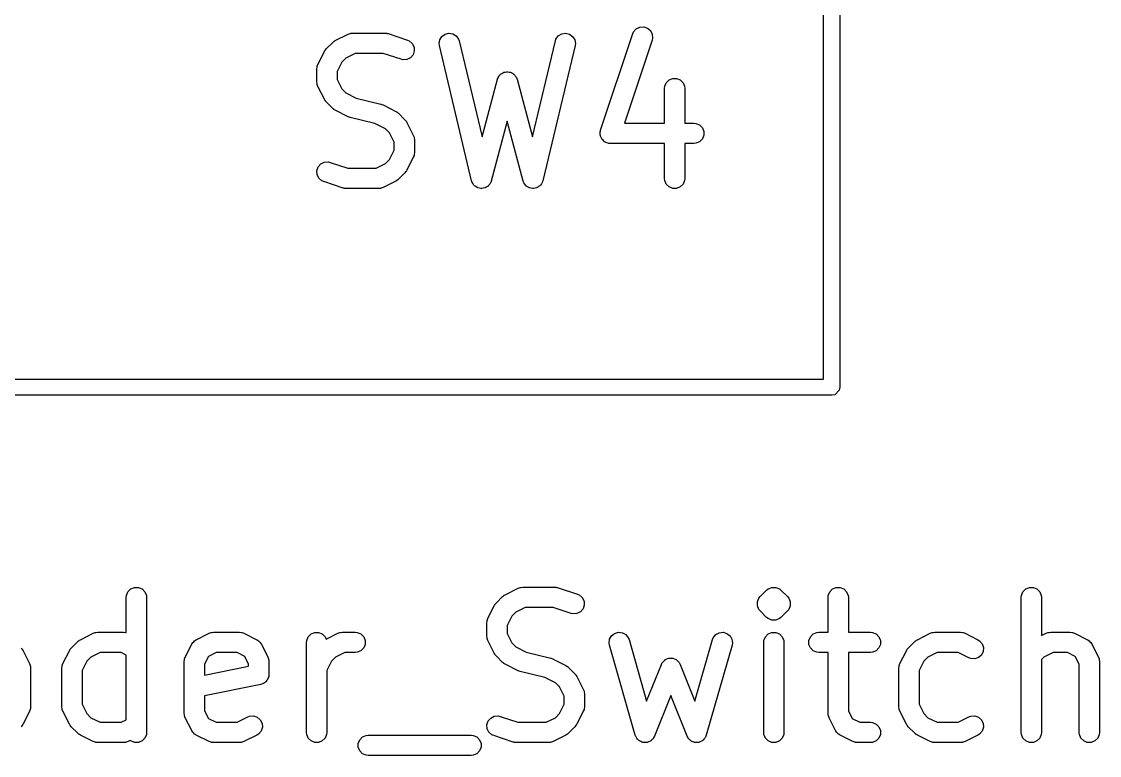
# Model space of a CAD drawing. Header units: millimetres. Extents: x 129 to 276, y -185 to -58.
# Drawn here: x 266.51 to 274.48, y -179.28 to -173.84 of the extents above; entities that cross this region are included whole.
import ezdxf

# ---------------------------------------------------------------- set-up
doc = ezdxf.new("R2010")
doc.units = ezdxf.units.MM
doc.layers.add('F.Fab', color=9, linetype='CONTINUOUS', true_color=0xafafaf)

msp = doc.modelspace()

# ---------------------------------------------------------------- linework, layer by layer
at = {"layer": 'F.Fab', "linetype": 'CONTINUOUS'}
for p, q in [((272.44, -176.49), (272.44, -165.01)), ((272.56, -164.95), (272.56, -176.55)), ((268.828364, -173.985356), (268.923602, -173.937737)), ((268.923602, -173.937737), (268.937333, -173.932482)), ((268.937333, -173.932482), (268.940022, -173.93229)), ((268.940022, -173.93229), (268.942511, -173.93126)), ((268.942511, -173.93126), (268.957143, -173.929819)), ((268.957143, -173.929819), (269.195238, -173.929819)), ((269.195238, -173.929819), (269.202643, -173.930548)), ((269.202643, -173.930548), (269.204618, -173.930408)), ((269.204618, -173.930408), (269.207215, -173.930998)), ((269.207215, -173.930998), (269.20987, -173.93126)), ((269.20987, -173.93126), (269.211701, -173.932018)), ((269.211701, -173.932018), (269.218955, -173.933668)), ((269.218955, -173.933668), (269.361812, -173.981287)), ((269.61645, -173.953806), (269.640157, -173.936649)), ((269.640157, -173.936649), (269.668625, -173.929871)), ((269.668625, -173.929871), (269.69752, -173.934504)), ((269.69752, -173.934504), (269.722442, -173.94984)), ((270.477559, -173.94984), (270.502481, -173.934504)), ((270.502481, -173.934504), (270.531376, -173.929871)), ((270.531376, -173.929871), (270.559844, -173.93665)), ((270.559844, -173.93665), (270.583551, -173.953806)), ((270.790754, -174.647768), (271.028849, -173.933483)), ((271.028849, -173.933483), (271.034843, -173.920058)), ((271.034843, -173.920058), (271.054017, -173.897951)), ((271.054017, -173.897951), (271.08019, -173.884864)), ((271.08019, -173.884864), (271.10938, -173.882789)), ((271.10938, -173.882789), (271.137142, -173.892043)), ((271.137142, -173.892043), (271.15925, -173.911217)), ((271.15925, -173.911217), (271.172336, -173.937391)), ((271.172336, -173.937391), (271.174411, -173.966581)), ((268.761253, -174.047024), (268.808872, -173.999405)), ((268.808872, -173.999405), (268.814621, -173.994686)), ((268.814621, -173.994686), (268.815921, -173.993188)), ((268.815921, -173.993188), (268.81818, -173.991766)), ((268.81818, -173.991766), (268.820237, -173.990078)), ((268.820237, -173.990078), (268.822064, -173.98932)), ((268.822064, -173.98932), (268.828364, -173.985356)), ((269.361812, -173.981287), (269.375237, -173.987281)), ((269.375237, -173.987281), (269.397344, -174.006455)), ((269.397344, -174.006455), (269.410431, -174.032628)), ((269.596481, -174.007623), (269.601114, -173.978728)), ((269.598469, -174.022191), (269.596481, -174.007623)), ((269.836564, -175.022191), (269.598469, -174.022191)), ((269.601114, -173.978728), (269.61645, -173.953806)), ((269.722442, -173.94984), (269.739599, -173.973547)), ((269.739599, -173.973547), (269.744389, -173.987447)), ((269.744389, -173.987447), (269.91364, -174.698303)), ((270.286359, -174.698303), (270.455612, -173.987448)), ((270.601532, -174.022191), (270.363436, -175.022191)), ((270.455612, -173.987448), (270.460402, -173.973547)), ((270.460402, -173.973547), (270.477559, -173.94984)), ((270.583551, -173.953806), (270.598887, -173.978728)), ((270.598887, -173.978728), (270.60352, -174.007623)), ((270.60352, -174.007623), (270.601532, -174.022191)), ((271.171151, -173.980918), (270.965962, -174.596485)), ((271.174411, -173.966581), (271.171151, -173.980918)), ((268.699585, -174.161754), (268.747204, -174.066516)), ((268.747204, -174.066516), (268.751168, -174.060216)), ((268.751168, -174.060216), (268.751926, -174.058389)), ((268.751926, -174.058389), (268.753614, -174.056332)), ((268.753614, -174.056332), (268.755036, -174.054073)), ((268.755036, -174.054073), (268.756534, -174.052773)), ((268.756534, -174.052773), (268.761253, -174.047024)), ((268.974848, -174.079819), (268.906332, -174.114077)), ((269.183068, -174.079819), (268.974848, -174.079819)), ((269.314377, -174.123589), (269.183068, -174.079819)), ((269.403252, -174.08958), (269.384078, -174.111688)), ((269.412506, -174.061818), (269.403252, -174.08958)), ((269.410431, -174.032628), (269.412506, -174.061818)), ((268.691667, -174.195295), (268.693108, -174.180663)), ((268.693108, -174.180663), (268.694139, -174.178173)), ((268.694139, -174.178173), (268.69433, -174.175486)), ((268.69433, -174.175486), (268.699585, -174.161754)), ((268.875925, -174.144484), (268.841667, -174.213)), ((268.906332, -174.114077), (268.875925, -174.144484)), ((269.328714, -174.126849), (269.314377, -174.123589)), ((269.357904, -174.124774), (269.328714, -174.126849)), ((269.384078, -174.111688), (269.357904, -174.124774)), ((268.691667, -174.290533), (268.691667, -174.195295)), ((268.841667, -174.213), (268.841667, -174.272828)), ((270.028817, -174.267779), (270.029009, -174.26634)), ((270.029009, -174.26634), (270.029998, -174.26463)), ((270.029998, -174.26463), (270.032695, -174.257441)), ((270.032695, -174.257441), (270.038712, -174.24958)), ((270.038712, -174.24958), (270.043671, -174.241015)), ((270.043671, -174.241015), (270.047528, -174.238062)), ((270.047528, -174.238062), (270.050482, -174.234204)), ((270.050482, -174.234204), (270.059049, -174.229243)), ((270.059049, -174.229243), (270.066909, -174.223228)), ((270.066909, -174.223228), (270.071601, -174.221976)), ((270.071601, -174.221976), (270.075807, -174.219542)), ((270.075807, -174.219542), (270.085624, -174.218237)), ((270.085624, -174.218237), (270.095185, -174.215688)), ((270.095185, -174.215688), (270.099997, -174.216327)), ((270.099997, -174.216327), (270.104816, -174.215687)), ((270.104816, -174.215687), (270.114386, -174.218239)), ((270.114386, -174.218239), (270.124193, -174.219542)), ((270.124193, -174.219542), (270.128394, -174.221974)), ((270.128394, -174.221974), (270.133091, -174.223227)), ((270.133091, -174.223227), (270.140953, -174.229245)), ((270.140953, -174.229245), (270.149518, -174.234204)), ((270.149518, -174.234204), (270.15247, -174.238061)), ((270.15247, -174.238061), (270.156329, -174.241015)), ((270.156329, -174.241015), (270.16129, -174.249583)), ((270.16129, -174.249583), (270.167305, -174.257442)), ((270.167305, -174.257442), (270.169999, -174.264626)), ((270.169999, -174.264626), (270.170991, -174.266339)), ((270.170991, -174.266339), (270.171182, -174.26778)), ((271.296427, -174.275792), (271.323463, -174.264593)), ((271.323463, -174.264593), (271.352727, -174.264593)), ((271.352727, -174.264593), (271.379763, -174.275792)), ((268.693108, -174.305165), (268.691667, -174.290533)), ((268.694139, -174.307654), (268.693108, -174.305165)), ((268.69433, -174.310342), (268.694139, -174.307654)), ((268.699585, -174.324074), (268.69433, -174.310342)), ((268.747204, -174.419312), (268.699585, -174.324074)), ((268.841667, -174.272828), (268.875925, -174.341344)), ((268.875925, -174.341344), (268.906332, -174.371751)), ((269.91364, -174.698303), (270.027532, -174.271208)), ((270.027532, -174.271208), (270.028817, -174.267779)), ((270.171182, -174.26778), (270.172468, -174.271208)), ((270.172468, -174.271208), (270.286359, -174.698303)), ((271.263095, -174.338152), (271.264536, -174.32352)), ((271.263095, -174.596485), (271.263095, -174.338152)), ((271.264536, -174.32352), (271.275735, -174.296484)), ((271.275735, -174.296484), (271.296427, -174.275792)), ((271.379763, -174.275792), (271.400455, -174.296484)), ((271.400455, -174.296484), (271.411654, -174.32352)), ((271.411654, -174.32352), (271.413095, -174.338152)), ((271.413095, -174.338152), (271.413095, -174.596485)), ((268.751168, -174.425611), (268.747204, -174.419312)), ((268.751926, -174.427439), (268.751168, -174.425611)), ((268.906332, -174.371751), (268.983319, -174.410244)), ((268.983319, -174.410244), (269.165809, -174.455867)), ((268.753614, -174.429495), (268.751926, -174.427439)), ((268.755036, -174.431755), (268.753614, -174.429495)), ((268.756534, -174.433054), (268.755036, -174.431755)), ((268.761253, -174.438804), (268.756534, -174.433054)), ((268.808872, -174.486423), (268.761253, -174.438804)), ((268.814621, -174.491141), (268.808872, -174.486423)), ((268.815921, -174.49264), (268.814621, -174.491141)), ((268.81818, -174.494061), (268.815921, -174.49264)), ((268.820237, -174.49575), (268.81818, -174.494061)), ((268.822064, -174.496507), (268.820237, -174.49575)), ((268.828364, -174.500472), (268.822064, -174.496507)), ((268.923602, -174.548091), (268.828364, -174.500472)), ((269.165809, -174.455867), (269.166888, -174.456252)), ((269.166888, -174.456252), (269.167428, -174.456291)), ((269.167428, -174.456291), (269.173509, -174.458618)), ((269.173509, -174.458618), (269.179655, -174.460814)), ((269.179655, -174.460814), (269.18009, -174.461136)), ((269.18009, -174.461136), (269.18116, -174.461546)), ((269.18116, -174.461546), (269.276398, -174.509165)), ((268.924671, -174.5485), (268.923602, -174.548091)), ((268.925107, -174.548823), (268.924671, -174.5485)), ((268.931243, -174.551015), (268.925107, -174.548823)), ((268.937333, -174.553346), (268.931243, -174.551015)), ((268.937873, -174.553384), (268.937333, -174.553346)), ((268.938953, -174.55377), (268.937873, -174.553384)), ((269.121443, -174.599392), (268.938953, -174.55377)), ((269.276398, -174.509165), (269.282697, -174.513129)), ((269.282697, -174.513129), (269.284525, -174.513887)), ((269.284525, -174.513887), (269.286581, -174.515575)), ((269.286581, -174.515575), (269.288841, -174.516997)), ((269.288841, -174.516997), (269.29014, -174.518495)), ((269.29014, -174.518495), (269.29589, -174.523214)), ((269.29589, -174.523214), (269.343509, -174.570833)), ((269.343509, -174.570833), (269.348227, -174.576582)), ((269.348227, -174.576582), (269.349726, -174.577882)), ((269.349726, -174.577882), (269.351147, -174.580141)), ((269.351147, -174.580141), (269.352836, -174.582198)), ((269.352836, -174.582198), (269.353593, -174.584025)), ((269.353593, -174.584025), (269.357558, -174.590325)), ((270.099999, -174.581613), (269.981992, -175.024144)), ((270.218008, -175.024144), (270.099999, -174.581613)), ((269.19843, -174.637886), (269.121443, -174.599392)), ((269.228837, -174.668293), (269.19843, -174.637886)), ((269.357558, -174.590325), (269.405177, -174.685563)), ((270.787494, -174.662105), (270.788346, -174.658358)), ((270.788346, -174.67409), (270.787494, -174.662105)), ((270.788346, -174.656853), (270.789104, -174.655021)), ((270.788346, -174.658358), (270.788346, -174.656853)), ((270.789104, -174.655021), (270.790754, -174.647768)), ((270.965962, -174.596485), (271.263095, -174.596485)), ((271.413095, -174.596485), (271.480952, -174.596485)), ((271.480952, -174.596485), (271.495584, -174.597926)), ((271.495584, -174.597926), (271.52262, -174.609125)), ((271.52262, -174.609125), (271.543312, -174.629817)), ((271.543312, -174.629817), (271.554511, -174.656853)), ((271.554511, -174.656853), (271.554511, -174.686117)), ((269.263095, -174.736809), (269.228837, -174.668293)), ((269.263095, -174.796637), (269.263095, -174.736809)), ((269.405177, -174.685563), (269.410432, -174.699294)), ((269.410432, -174.699294), (269.410623, -174.701983)), ((269.410623, -174.701983), (269.411654, -174.704472)), ((269.411654, -174.704472), (269.413095, -174.719104)), ((269.413095, -174.719104), (269.413095, -174.814342)), ((270.788346, -174.686117), (270.788346, -174.67409)), ((270.789378, -174.688608), (270.788346, -174.686117)), ((270.789569, -174.691295), (270.789378, -174.688608)), ((270.794943, -174.702044), (270.789569, -174.691295)), ((270.799545, -174.713153), (270.794943, -174.702044)), ((270.80145, -174.715058), (270.799545, -174.713153)), ((270.802655, -174.717468), (270.80145, -174.715058)), ((270.811737, -174.725345), (270.802655, -174.717468)), ((270.820237, -174.733845), (270.811737, -174.725345)), ((270.822725, -174.734875), (270.820237, -174.733845)), ((270.824762, -174.736642), (270.822725, -174.734875)), ((270.836165, -174.740443), (270.824762, -174.736642)), ((270.847273, -174.745044), (270.836165, -174.740443)), ((270.851099, -174.74542), (270.847273, -174.745044)), ((270.852525, -174.745896), (270.851099, -174.74542)), ((270.854499, -174.745755), (270.852525, -174.745896)), ((270.861905, -174.746485), (270.854499, -174.745755)), ((271.495584, -174.745044), (271.480952, -174.746485)), ((271.52262, -174.733845), (271.495584, -174.745044)), ((271.543312, -174.713153), (271.52262, -174.733845)), ((271.554511, -174.686117), (271.543312, -174.713153)), ((269.228836, -174.865153), (269.263095, -174.796637)), ((269.413095, -174.814342), (269.411654, -174.828974)), ((271.263095, -174.746485), (270.861905, -174.746485)), ((271.263095, -175.004819), (271.263095, -174.746485)), ((271.480952, -174.746485), (271.413095, -174.746485)), ((271.413095, -174.746485), (271.413095, -175.004819)), ((268.70151, -174.920057), (268.720684, -174.89795)), ((268.720684, -174.89795), (268.746857, -174.884864)), ((268.746857, -174.884864), (268.776047, -174.882789)), ((268.776047, -174.882789), (268.790384, -174.886049)), ((268.790384, -174.886049), (268.921694, -174.929819)), ((269.129914, -174.929819), (269.198429, -174.895561)), ((269.198429, -174.895561), (269.228836, -174.865153)), ((269.405177, -174.847883), (269.357558, -174.943121)), ((269.410432, -174.834152), (269.405177, -174.847883)), ((269.410623, -174.831462), (269.410432, -174.834152)), ((269.411654, -174.828974), (269.410623, -174.831462)), ((268.692256, -174.94782), (268.70151, -174.920057)), ((268.694331, -174.97701), (268.692256, -174.94782)), ((268.707417, -175.003183), (268.694331, -174.97701)), ((268.921694, -174.929819), (269.129914, -174.929819)), ((269.343509, -174.962613), (269.295891, -175.010232)), ((269.348227, -174.956863), (269.343509, -174.962613)), ((269.349726, -174.955564), (269.348227, -174.956863)), ((269.351147, -174.953305), (269.349726, -174.955564)), ((269.352837, -174.951247), (269.351147, -174.953305)), ((269.353594, -174.949417), (269.352837, -174.951247)), ((269.357558, -174.943121), (269.353594, -174.949417)), ((268.729524, -175.022357), (268.707417, -175.003183)), ((268.74295, -175.028351), (268.729524, -175.022357)), ((268.885806, -175.07597), (268.74295, -175.028351)), ((269.276398, -175.024282), (269.18116, -175.071901)), ((269.282697, -175.020317), (269.276398, -175.024282)), ((269.284525, -175.01956), (269.282697, -175.020317)), ((269.286581, -175.017872), (269.284525, -175.01956)), ((269.288841, -175.01645), (269.286581, -175.017872)), ((269.290141, -175.01495), (269.288841, -175.01645)), ((269.295891, -175.010232), (269.290141, -175.01495)), ((269.838293, -175.02721), (269.836564, -175.022191)), ((269.838533, -175.029012), (269.838293, -175.02721)), ((269.839475, -175.03064), (269.838533, -175.029012)), ((269.841354, -175.036091), (269.839475, -175.03064)), ((269.84774, -175.044915), (269.841354, -175.036091)), ((269.853195, -175.054337), (269.84774, -175.044915)), ((269.856252, -175.056677), (269.853195, -175.054337)), ((269.858511, -175.059798), (269.856252, -175.056677)), ((269.867786, -175.065505), (269.858511, -175.059798)), ((269.959042, -175.061148), (269.94962, -175.066602)), ((269.961382, -175.05809), (269.959042, -175.061148)), ((269.964503, -175.055832), (269.961382, -175.05809)), ((269.97021, -175.046556), (269.964503, -175.055832)), ((269.976829, -175.03791), (269.97021, -175.046556)), ((269.978854, -175.03251), (269.976829, -175.03791)), ((269.979839, -175.03091), (269.978854, -175.03251)), ((269.980126, -175.029118), (269.979839, -175.03091)), ((269.981992, -175.024144), (269.980126, -175.029118)), ((270.219873, -175.029119), (270.218008, -175.024144)), ((270.220161, -175.03091), (270.219873, -175.029119)), ((270.221145, -175.032509), (270.220161, -175.03091)), ((270.223171, -175.037911), (270.221145, -175.032509)), ((270.229791, -175.046559), (270.223171, -175.037911)), ((270.235497, -175.055832), (270.229791, -175.046559)), ((270.238617, -175.05809), (270.235497, -175.055832)), ((270.240958, -175.061148), (270.238617, -175.05809)), ((270.250379, -175.066602), (270.240958, -175.061148)), ((270.341489, -175.059798), (270.332217, -175.065503)), ((270.343747, -175.056677), (270.341489, -175.059798)), ((270.346805, -175.054337), (270.343747, -175.056677)), ((270.35226, -175.044914), (270.346805, -175.054337)), ((270.358646, -175.036091), (270.35226, -175.044914)), ((270.360523, -175.030642), (270.358646, -175.036091)), ((270.361467, -175.029013), (270.360523, -175.030642)), ((270.361706, -175.027209), (270.361467, -175.029013)), ((270.363436, -175.022191), (270.361706, -175.027209)), ((271.264536, -175.019451), (271.263095, -175.004819)), ((271.275735, -175.046487), (271.264536, -175.019451)), ((271.296427, -175.067179), (271.275735, -175.046487)), ((271.400455, -175.046487), (271.379763, -175.067179)), ((271.411654, -175.019451), (271.400455, -175.046487)), ((271.413095, -175.004819), (271.411654, -175.019451)), ((268.893061, -175.077619), (268.885806, -175.07597)), ((268.894892, -175.078378), (268.893061, -175.077619)), ((268.897545, -175.078639), (268.894892, -175.078378)), ((268.900143, -175.07923), (268.897545, -175.078639)), ((268.902117, -175.079089), (268.900143, -175.07923)), ((268.909524, -175.079819), (268.902117, -175.079089)), ((269.147619, -175.079819), (268.909524, -175.079819)), ((269.162251, -175.078378), (269.147619, -175.079819)), ((269.16474, -175.077346), (269.162251, -175.078378)), ((269.167428, -175.077156), (269.16474, -175.077346)), ((269.18116, -175.071901), (269.167428, -175.077156)), ((269.876433, -175.072124), (269.867786, -175.065505)), ((269.880153, -175.073116), (269.876433, -175.072124)), ((269.883433, -175.075134), (269.880153, -175.073116)), ((269.894187, -175.076858), (269.883433, -175.075134)), ((269.904709, -175.079664), (269.894187, -175.076858)), ((269.908524, -175.079157), (269.904709, -175.079664)), ((269.912328, -175.079767), (269.908524, -175.079157)), ((269.922926, -175.077243), (269.912328, -175.079767)), ((269.933717, -175.07581), (269.922926, -175.077243)), ((269.937048, -175.073881), (269.933717, -175.07581)), ((269.940796, -175.072989), (269.937048, -175.073881)), ((269.94962, -175.066602), (269.940796, -175.072989)), ((270.259204, -175.072989), (270.250379, -175.066602)), ((270.262951, -175.073881), (270.259204, -175.072989)), ((270.266283, -175.07581), (270.262951, -175.073881)), ((270.277076, -175.077244), (270.266283, -175.07581)), ((270.287672, -175.079767), (270.277076, -175.077244)), ((270.291473, -175.079157), (270.287672, -175.079767)), ((270.295292, -175.079665), (270.291473, -175.079157)), ((270.305823, -175.076856), (270.295292, -175.079665)), ((270.316567, -175.075134), (270.305823, -175.076856)), ((270.319843, -175.073118), (270.316567, -175.075134)), ((270.323567, -175.072125), (270.319843, -175.073118)), ((270.332217, -175.065503), (270.323567, -175.072125)), ((271.323463, -175.078378), (271.296427, -175.067179)), ((271.352727, -175.078378), (271.323463, -175.078378)), ((271.379763, -175.067179), (271.352727, -175.078378)), ((260.56, -176.49), (272.44, -176.49)), ((272.555433, -176.572961), (272.522961, -176.605433)), ((272.56, -176.55), (272.555433, -176.572961)), ((272.5, -176.61), (260.5, -176.61)), ((272.522961, -176.605433), (272.5, -176.61)), ((267.282143, -178.104819), (267.283584, -178.090187)), ((267.283584, -178.090187), (267.294783, -178.063151)), ((267.294783, -178.063151), (267.315475, -178.042459)), ((267.315475, -178.042459), (267.342511, -178.03126)), ((267.342511, -178.03126), (267.371775, -178.03126)), ((267.371775, -178.03126), (267.398811, -178.042459)), ((267.398811, -178.042459), (267.419503, -178.063151)), ((267.419503, -178.063151), (267.430702, -178.090187)), ((267.430702, -178.090187), (267.432143, -178.104819)), ((270.071765, -178.094686), (270.073065, -178.093188)), ((270.073065, -178.093188), (270.075324, -178.091766)), ((270.075324, -178.091766), (270.077381, -178.090078)), ((270.077381, -178.090078), (270.079208, -178.08932)), ((270.079208, -178.08932), (270.085508, -178.085356)), ((270.085508, -178.085356), (270.180746, -178.037737)), ((270.180746, -178.037737), (270.194477, -178.032482)), ((270.194477, -178.032482), (270.197166, -178.03229)), ((270.197166, -178.03229), (270.199655, -178.03126)), ((270.199655, -178.03126), (270.214287, -178.029819)), ((270.214287, -178.029819), (270.452382, -178.029819)), ((270.452382, -178.029819), (270.459787, -178.030548)), ((270.459787, -178.030548), (270.461762, -178.030408)), ((270.461762, -178.030408), (270.464359, -178.030998)), ((270.464359, -178.030998), (270.467014, -178.03126)), ((270.467014, -178.03126), (270.468845, -178.032018)), ((270.468845, -178.032018), (270.476099, -178.033668)), ((270.476099, -178.033668), (270.618956, -178.081287)), ((270.618956, -178.081287), (270.632381, -178.087281)), ((270.632381, -178.087281), (270.654488, -178.106455)), ((271.970778, -178.099405), (272.018397, -178.051786)), ((272.018397, -178.051786), (272.029762, -178.042459)), ((272.029762, -178.042459), (272.056798, -178.03126)), ((272.056798, -178.03126), (272.086061, -178.03126)), ((272.086061, -178.03126), (272.086062, -178.03126)), ((272.086062, -178.03126), (272.113098, -178.042459)), ((272.113098, -178.042459), (272.124463, -178.051786)), ((272.124463, -178.051786), (272.172082, -178.099405)), ((272.47262, -178.104819), (272.474061, -178.090187)), ((272.474061, -178.090187), (272.48526, -178.063151)), ((272.48526, -178.063151), (272.505952, -178.042459)), ((272.505952, -178.042459), (272.532988, -178.03126)), ((272.532988, -178.03126), (272.562252, -178.03126)), ((272.562252, -178.03126), (272.589288, -178.042459)), ((272.589288, -178.042459), (272.60998, -178.063151)), ((272.60998, -178.063151), (272.621179, -178.090187)), ((272.621179, -178.090187), (272.62262, -178.104819)), ((273.901192, -178.104819), (273.902633, -178.090187)), ((273.902633, -178.090187), (273.913832, -178.063151)), ((273.913832, -178.063151), (273.934524, -178.042459)), ((273.934524, -178.042459), (273.96156, -178.03126)), ((273.96156, -178.03126), (273.990824, -178.03126)), ((273.990824, -178.03126), (274.01786, -178.042459)), ((274.01786, -178.042459), (274.038552, -178.063151)), ((274.038552, -178.063151), (274.049751, -178.090187)), ((274.049751, -178.090187), (274.051192, -178.104819)), ((267.282143, -178.365979), (267.282143, -178.104819)), ((267.432143, -178.104819), (267.432143, -179.104819)), ((269.956729, -178.261754), (270.004348, -178.166516)), ((270.004348, -178.166516), (270.008312, -178.160216)), ((270.008312, -178.160216), (270.00907, -178.158389)), ((270.00907, -178.158389), (270.010758, -178.156332)), ((270.010758, -178.156332), (270.01218, -178.154073)), ((270.01218, -178.154073), (270.013678, -178.152773)), ((270.013678, -178.152773), (270.018397, -178.147024)), ((270.018397, -178.147024), (270.066016, -178.099405)), ((270.066016, -178.099405), (270.071765, -178.094686)), ((270.654488, -178.106455), (270.667575, -178.132628)), ((270.66965, -178.161818), (270.660396, -178.18958)), ((270.667575, -178.132628), (270.66965, -178.161818)), ((271.950252, -178.137807), (271.961451, -178.11077)), ((271.950252, -178.167069), (271.950252, -178.137807)), ((271.961451, -178.194106), (271.950252, -178.167069)), ((271.961451, -178.11077), (271.970778, -178.099405)), ((272.172082, -178.099405), (272.181409, -178.11077)), ((272.181409, -178.11077), (272.18715, -178.124629)), ((272.192608, -178.16707), (272.181409, -178.194106)), ((272.18715, -178.124629), (272.192608, -178.137807)), ((272.192608, -178.137807), (272.192608, -178.16707)), ((272.47262, -178.363152), (272.47262, -178.104819)), ((272.62262, -178.104819), (272.62262, -178.363152)), ((273.901192, -179.104819), (273.901192, -178.104819)), ((274.051192, -178.104819), (274.051192, -178.388228)), ((270.133069, -178.244484), (270.098811, -178.313)), ((270.163476, -178.214077), (270.133069, -178.244484)), ((270.231992, -178.179819), (270.163476, -178.214077)), ((270.440212, -178.179819), (270.231992, -178.179819)), ((270.571521, -178.223589), (270.440212, -178.179819)), ((270.585858, -178.226849), (270.571521, -178.223589)), ((270.615048, -178.224774), (270.585858, -178.226849)), ((270.641222, -178.211688), (270.615048, -178.224774)), ((270.660396, -178.18958), (270.641222, -178.211688)), ((271.970778, -178.205471), (271.961451, -178.194106)), ((272.018397, -178.25309), (271.970778, -178.205471)), ((272.029762, -178.262417), (272.018397, -178.25309)), ((272.124463, -178.25309), (272.113098, -178.262417)), ((272.172082, -178.205471), (272.124463, -178.25309)), ((272.181409, -178.194106), (272.172082, -178.205471)), ((269.948811, -178.295295), (269.950252, -178.280663)), ((269.948811, -178.390533), (269.948811, -178.295295)), ((269.950252, -178.280663), (269.951283, -178.278173)), ((269.951283, -178.278173), (269.951474, -178.275486)), ((269.951474, -178.275486), (269.956729, -178.261754)), ((270.098811, -178.313), (270.098811, -178.372828)), ((272.056798, -178.273616), (272.029762, -178.262417)), ((272.056799, -178.273616), (272.056798, -178.273616)), ((272.086061, -178.273616), (272.056799, -178.273616)), ((272.086062, -178.273616), (272.086061, -178.273616)), ((272.113098, -178.262417), (272.086062, -178.273616)), ((266.94265, -178.418689), (267.037888, -178.37107)), ((267.037888, -178.37107), (267.051619, -178.365815)), ((267.051619, -178.365815), (267.054308, -178.365623)), ((267.054308, -178.365623), (267.056797, -178.364593)), ((267.056797, -178.364593), (267.071429, -178.363152)), ((267.071429, -178.363152), (267.261905, -178.363152)), ((267.261905, -178.363152), (267.276537, -178.364593)), ((267.276537, -178.364593), (267.279026, -178.365624)), ((267.279026, -178.365624), (267.281714, -178.365815)), ((267.281714, -178.365815), (267.282143, -178.365979)), ((267.799793, -178.418689), (267.895031, -178.37107)), ((267.895031, -178.37107), (267.908762, -178.365815)), ((267.908762, -178.365815), (267.911451, -178.365623)), ((267.911451, -178.365623), (267.91394, -178.364593)), ((267.91394, -178.364593), (267.928572, -178.363152)), ((267.928572, -178.363152), (268.119048, -178.363152)), ((268.119048, -178.363152), (268.13368, -178.364593)), ((268.13368, -178.364593), (268.136169, -178.365624)), ((268.136169, -178.365624), (268.138857, -178.365815)), ((268.138857, -178.365815), (268.152589, -178.37107)), ((268.152589, -178.37107), (268.247827, -178.418689)), ((268.616918, -178.42352), (268.628117, -178.396484)), ((268.628117, -178.396484), (268.648809, -178.375792)), ((268.648809, -178.375792), (268.675845, -178.364593)), ((268.675845, -178.364593), (268.705109, -178.364593)), ((268.705109, -178.364593), (268.732145, -178.375792)), ((268.732145, -178.375792), (268.752837, -178.396484)), ((268.752837, -178.396484), (268.760342, -178.414604)), ((268.760342, -178.414604), (268.847412, -178.37107)), ((268.847412, -178.37107), (268.861143, -178.365815)), ((268.861143, -178.365815), (268.863832, -178.365623)), ((268.863832, -178.365623), (268.866321, -178.364593)), ((268.866321, -178.364593), (268.880953, -178.363152)), ((268.880953, -178.363152), (268.976191, -178.363152)), ((268.976191, -178.363152), (268.990823, -178.364593)), ((268.990823, -178.364593), (269.017859, -178.375792)), ((269.017859, -178.375792), (269.038551, -178.396484)), ((269.038551, -178.396484), (269.04975, -178.42352)), ((269.950252, -178.405165), (269.948811, -178.390533)), ((269.951283, -178.407654), (269.950252, -178.405165)), ((269.951474, -178.410342), (269.951283, -178.407654)), ((269.956729, -178.424074), (269.951474, -178.410342)), ((270.098811, -178.372828), (270.133069, -178.441344)), ((270.857165, -178.415219), (270.871377, -178.389638)), ((270.871377, -178.389638), (270.894296, -178.371443)), ((270.894296, -178.371443), (270.922434, -178.363404)), ((270.922434, -178.363404), (270.951506, -178.366744)), ((270.951506, -178.366744), (270.977087, -178.380956)), ((270.977087, -178.380956), (270.995282, -178.403875)), ((270.995282, -178.403875), (271.000687, -178.417548)), ((271.618363, -178.417548), (271.623768, -178.403875)), ((271.623768, -178.403875), (271.641963, -178.380956)), ((271.641963, -178.380956), (271.667544, -178.366744)), ((271.667544, -178.366744), (271.696616, -178.363404)), ((271.696616, -178.363404), (271.724754, -178.371443)), ((271.724754, -178.371443), (271.747673, -178.389638)), ((271.747673, -178.389638), (271.761885, -178.415219)), ((271.997871, -178.42352), (272.00907, -178.396484)), ((272.00907, -178.396484), (272.029762, -178.375792)), ((272.029762, -178.375792), (272.056798, -178.364593)), ((272.056798, -178.364593), (272.086062, -178.364593)), ((272.086062, -178.364593), (272.113098, -178.375792)), ((272.113098, -178.375792), (272.13379, -178.396484)), ((272.13379, -178.396484), (272.144989, -178.42352)), ((272.331204, -178.42352), (272.342403, -178.396484)), ((272.342403, -178.396484), (272.363095, -178.375792)), ((272.363095, -178.375792), (272.390131, -178.364593)), ((272.390131, -178.364593), (272.404763, -178.363152)), ((272.404763, -178.363152), (272.47262, -178.363152)), ((272.62262, -178.363152), (272.785715, -178.363152)), ((272.785715, -178.363152), (272.800347, -178.364593)), ((272.800347, -178.364593), (272.827383, -178.375792)), ((272.827383, -178.375792), (272.848075, -178.396484)), ((272.848075, -178.396484), (272.859274, -178.42352)), ((273.133127, -178.418689), (273.228365, -178.37107)), ((273.228365, -178.37107), (273.242096, -178.365815)), ((273.242096, -178.365815), (273.244785, -178.365623)), ((273.244785, -178.365623), (273.247274, -178.364593)), ((273.247274, -178.364593), (273.261906, -178.363152)), ((273.261906, -178.363152), (273.452382, -178.363152)), ((273.452382, -178.363152), (273.467014, -178.364593)), ((273.467014, -178.364593), (273.469503, -178.365624)), ((273.469503, -178.365624), (273.472191, -178.365815)), ((273.472191, -178.365815), (273.485923, -178.37107)), ((273.485923, -178.37107), (273.581161, -178.418689)), ((274.051192, -178.388228), (274.085508, -178.37107)), ((274.085508, -178.37107), (274.099239, -178.365815)), ((274.099239, -178.365815), (274.101928, -178.365623)), ((274.101928, -178.365623), (274.104417, -178.364593)), ((274.104417, -178.364593), (274.119049, -178.363152)), ((274.119049, -178.363152), (274.261906, -178.363152)), ((274.261906, -178.363152), (274.276538, -178.364593)), ((274.276538, -178.364593), (274.279027, -178.365624)), ((274.279027, -178.365624), (274.281715, -178.365815)), ((274.281715, -178.365815), (274.295447, -178.37107)), ((274.295447, -178.37107), (274.390685, -178.418689)), ((266.505414, -178.480357), (266.510132, -178.486106)), ((266.510132, -178.486106), (266.511631, -178.487406)), ((266.511631, -178.487406), (266.513052, -178.489665)), ((266.513052, -178.489665), (266.514741, -178.491722)), ((266.514741, -178.491722), (266.515498, -178.493549)), ((266.865454, -178.493549), (266.866212, -178.491722)), ((266.866212, -178.491722), (266.8679, -178.489665)), ((266.8679, -178.489665), (266.869322, -178.487406)), ((266.869322, -178.487406), (266.87082, -178.486106)), ((266.87082, -178.486106), (266.875539, -178.480357)), ((266.875539, -178.480357), (266.923158, -178.432738)), ((266.923158, -178.432738), (266.928907, -178.428019)), ((266.928907, -178.428019), (266.930207, -178.426521)), ((266.930207, -178.426521), (266.932466, -178.425099)), ((266.932466, -178.425099), (266.934523, -178.423411)), ((266.934523, -178.423411), (266.93635, -178.422653)), ((266.93635, -178.422653), (266.94265, -178.418689)), ((267.718633, -178.547468), (267.766252, -178.45223)), ((267.766252, -178.45223), (267.767792, -178.449782)), ((267.767792, -178.449782), (267.768177, -178.448629)), ((267.768177, -178.448629), (267.769422, -178.447192)), ((267.769422, -178.447192), (267.774084, -178.439787)), ((267.774084, -178.439787), (267.781188, -178.433625)), ((267.781188, -178.433625), (267.78735, -178.426521)), ((267.78735, -178.426521), (267.794755, -178.421859)), ((267.794755, -178.421859), (267.796192, -178.420614)), ((267.796192, -178.420614), (267.797345, -178.420229)), ((267.797345, -178.420229), (267.799793, -178.418689)), ((268.247827, -178.418689), (268.250274, -178.420229)), ((268.250274, -178.420229), (268.251428, -178.420614)), ((268.251428, -178.420614), (268.252864, -178.421859)), ((268.252864, -178.421859), (268.26027, -178.426521)), ((268.26027, -178.426521), (268.266431, -178.433625)), ((268.266431, -178.433625), (268.273536, -178.439787)), ((268.273536, -178.439787), (268.278197, -178.447192)), ((268.278197, -178.447192), (268.279443, -178.448629)), ((268.279443, -178.448629), (268.279827, -178.449782)), ((268.279827, -178.449782), (268.281368, -178.45223)), ((268.281368, -178.45223), (268.328987, -178.547468)), ((268.615477, -178.438152), (268.616918, -178.42352)), ((268.615477, -179.104819), (268.615477, -178.438152)), ((269.038551, -178.47982), (269.017859, -178.500512)), ((269.04975, -178.452784), (269.038551, -178.47982)), ((269.04975, -178.42352), (269.04975, -178.452784)), ((270.004348, -178.519312), (269.956729, -178.424074)), ((270.133069, -178.441344), (270.163476, -178.471751)), ((270.163476, -178.471751), (270.240463, -178.510244)), ((270.853825, -178.444291), (270.857165, -178.415219)), ((270.856459, -178.458756), (270.853825, -178.444291)), ((271.046935, -179.125423), (270.856459, -178.458756)), ((271.000687, -178.417548), (271.130892, -178.873266)), ((271.488157, -178.873266), (271.618363, -178.417548)), ((271.762591, -178.458756), (271.572115, -179.125423)), ((271.761885, -178.415219), (271.765225, -178.444291)), ((271.765225, -178.444291), (271.762591, -178.458756)), ((271.99643, -178.438152), (271.997871, -178.42352)), ((271.99643, -179.104819), (271.99643, -178.438152)), ((272.144989, -178.42352), (272.14643, -178.438152)), ((272.14643, -178.438152), (272.14643, -179.104819)), ((272.331204, -178.452784), (272.331204, -178.42352)), ((272.342403, -178.47982), (272.331204, -178.452784)), ((272.363095, -178.500512), (272.342403, -178.47982)), ((272.848075, -178.47982), (272.827383, -178.500512)), ((272.859274, -178.452784), (272.848075, -178.47982)), ((272.859274, -178.42352), (272.859274, -178.452784)), ((273.055931, -178.493549), (273.056689, -178.491722)), ((273.056689, -178.491722), (273.058377, -178.489665)), ((273.058377, -178.489665), (273.059799, -178.487406)), ((273.059799, -178.487406), (273.061297, -178.486106)), ((273.061297, -178.486106), (273.066016, -178.480357)), ((273.066016, -178.480357), (273.113635, -178.432738)), ((273.113635, -178.432738), (273.119384, -178.428019)), ((273.119384, -178.428019), (273.120684, -178.426521)), ((273.120684, -178.426521), (273.122943, -178.425099)), ((273.122943, -178.425099), (273.125, -178.423411)), ((273.125, -178.423411), (273.126827, -178.422653)), ((273.126827, -178.422653), (273.133127, -178.418689)), ((273.581161, -178.418689), (273.593604, -178.426521)), ((273.593604, -178.426521), (273.612777, -178.448629)), ((273.612777, -178.448629), (273.622031, -178.47639)), ((273.622031, -178.47639), (273.619957, -178.50558)), ((274.390685, -178.418689), (274.393132, -178.420229)), ((274.393132, -178.420229), (274.394286, -178.420614)), ((274.394286, -178.420614), (274.395722, -178.421859)), ((274.395722, -178.421859), (274.403128, -178.426521)), ((274.403128, -178.426521), (274.409289, -178.433625)), ((274.409289, -178.433625), (274.416394, -178.439787)), ((274.416394, -178.439787), (274.421055, -178.447192)), ((274.421055, -178.447192), (274.422301, -178.448629)), ((274.422301, -178.448629), (274.422685, -178.449782)), ((274.422685, -178.449782), (274.424226, -178.45223)), ((274.424226, -178.45223), (274.471845, -178.547468)), ((266.515498, -178.493549), (266.519463, -178.499849)), ((266.519463, -178.499849), (266.567082, -178.595087)), ((266.813871, -178.595087), (266.86149, -178.499849)), ((266.86149, -178.499849), (266.865454, -178.493549)), ((267.020618, -178.54741), (266.990211, -178.577817)), ((267.089134, -178.513152), (267.020618, -178.54741)), ((267.2442, -178.513152), (267.089134, -178.513152)), ((267.282143, -178.532123), (267.2442, -178.513152)), ((267.282143, -179.010847), (267.282143, -178.532123)), ((267.710715, -178.581009), (267.712156, -178.566377)), ((267.712156, -178.566377), (267.713187, -178.563887)), ((267.713187, -178.563887), (267.713378, -178.5612)), ((267.713378, -178.5612), (267.718633, -178.547468)), ((267.889235, -178.541672), (267.860715, -178.598714)), ((267.946277, -178.513152), (267.889235, -178.541672)), ((268.101343, -178.513152), (267.946277, -178.513152)), ((268.158384, -178.541672), (268.101343, -178.513152)), ((268.186905, -178.598714), (268.158384, -178.541672)), ((268.328987, -178.547468), (268.334242, -178.561199)), ((268.334242, -178.561199), (268.334433, -178.563888)), ((268.334433, -178.563888), (268.335464, -178.566377)), ((268.335464, -178.566377), (268.336905, -178.581009)), ((268.830142, -178.54741), (268.799735, -178.577817)), ((268.898658, -178.513152), (268.830142, -178.54741)), ((268.976191, -178.513152), (268.898658, -178.513152)), ((268.990823, -178.511711), (268.976191, -178.513152)), ((269.017859, -178.500512), (268.990823, -178.511711)), ((270.008312, -178.525611), (270.004348, -178.519312)), ((270.00907, -178.527439), (270.008312, -178.525611)), ((270.010758, -178.529495), (270.00907, -178.527439)), ((270.01218, -178.531755), (270.010758, -178.529495)), ((270.013678, -178.533054), (270.01218, -178.531755)), ((270.018397, -178.538804), (270.013678, -178.533054)), ((270.066016, -178.586423), (270.018397, -178.538804)), ((270.240463, -178.510244), (270.422953, -178.555867)), ((270.422953, -178.555867), (270.424032, -178.556252)), ((270.424032, -178.556252), (270.424572, -178.556291)), ((270.424572, -178.556291), (270.430653, -178.558618)), ((270.430653, -178.558618), (270.436799, -178.560814)), ((270.436799, -178.560814), (270.437234, -178.561136)), ((270.437234, -178.561136), (270.438304, -178.561546)), ((270.438304, -178.561546), (270.533542, -178.609165)), ((271.257527, -178.576589), (271.2671, -178.566781)), ((271.2671, -178.566781), (271.267952, -178.566415)), ((271.267952, -178.566415), (271.26862, -178.565764)), ((271.26862, -178.565764), (271.281395, -178.560654)), ((271.281395, -178.560654), (271.293997, -178.555253)), ((271.293997, -178.555253), (271.294926, -178.555241)), ((271.294926, -178.555241), (271.295791, -178.554896)), ((271.295791, -178.554896), (271.309525, -178.555063)), ((271.309525, -178.555063), (271.323259, -178.554896)), ((271.323259, -178.554896), (271.324123, -178.555241)), ((271.324123, -178.555241), (271.325053, -178.555253)), ((271.325053, -178.555253), (271.337697, -178.560671)), ((271.337697, -178.560671), (271.350429, -178.565765)), ((271.350429, -178.565765), (271.351092, -178.566412)), ((271.351092, -178.566412), (271.35195, -178.56678)), ((271.35195, -178.56678), (271.361562, -178.576629)), ((272.390131, -178.511711), (272.363095, -178.500512)), ((272.404763, -178.513152), (272.390131, -178.511711)), ((272.47262, -178.513152), (272.404763, -178.513152)), ((272.47262, -178.961961), (272.47262, -178.513152)), ((272.785715, -178.513152), (272.62262, -178.513152)), ((272.62262, -178.513152), (272.62262, -178.944256)), ((272.800347, -178.511711), (272.785715, -178.513152)), ((272.827383, -178.500512), (272.800347, -178.511711)), ((273.004348, -178.595087), (273.051967, -178.499849)), ((273.051967, -178.499849), (273.055931, -178.493549)), ((273.211095, -178.54741), (273.180688, -178.577817)), ((273.279611, -178.513152), (273.211095, -178.54741)), ((273.434677, -178.513152), (273.279611, -178.513152)), ((273.514079, -178.552853), (273.434677, -178.513152)), ((273.52781, -178.558108), (273.514079, -178.552853)), ((273.557, -178.560182), (273.52781, -178.558108)), ((273.584762, -178.550928), (273.557, -178.560182)), ((273.606869, -178.531755), (273.584762, -178.550928)), ((273.619957, -178.50558), (273.606869, -178.531755)), ((274.068238, -178.54741), (274.051192, -178.564456)), ((274.051192, -178.564456), (274.051192, -179.104819)), ((274.136754, -178.513152), (274.068238, -178.54741)), ((274.244201, -178.513152), (274.136754, -178.513152)), ((274.301242, -178.541672), (274.244201, -178.513152)), ((274.329763, -178.598714), (274.301242, -178.541672)), ((274.471845, -178.547468), (274.4771, -178.561199)), ((274.4771, -178.561199), (274.477291, -178.563888)), ((274.477291, -178.563888), (274.478322, -178.566377)), ((274.478322, -178.566377), (274.479763, -178.581009)), ((266.567082, -178.595087), (266.572337, -178.608818)), ((266.572337, -178.608818), (266.572528, -178.611507)), ((266.572528, -178.611507), (266.573559, -178.613996)), ((266.573559, -178.613996), (266.575, -178.628628)), ((266.575, -178.628628), (266.575, -178.914342)), ((266.805953, -178.628628), (266.807394, -178.613996)), ((266.805953, -178.914342), (266.805953, -178.628628)), ((266.807394, -178.613996), (266.808425, -178.611506)), ((266.808425, -178.611506), (266.808616, -178.608819)), ((266.808616, -178.608819), (266.813871, -178.595087)), ((266.990211, -178.577817), (266.955953, -178.646333)), ((266.955953, -178.646333), (266.955953, -178.896637)), ((267.710715, -178.961961), (267.710715, -178.581009)), ((267.860715, -178.598714), (267.860715, -178.679999)), ((267.860715, -178.679999), (268.186905, -178.614762)), ((268.186905, -178.614762), (268.186905, -178.598714)), ((268.336905, -178.581009), (268.336905, -178.676247)), ((268.799735, -178.577817), (268.765477, -178.646333)), ((268.765477, -178.646333), (268.765477, -179.104819)), ((270.071765, -178.591141), (270.066016, -178.586423)), ((270.073065, -178.59264), (270.071765, -178.591141)), ((270.075324, -178.594061), (270.073065, -178.59264)), ((270.077381, -178.59575), (270.075324, -178.594061)), ((270.079208, -178.596507), (270.077381, -178.59575)), ((270.085508, -178.600472), (270.079208, -178.596507)), ((270.180746, -178.648091), (270.085508, -178.600472)), ((270.181815, -178.6485), (270.180746, -178.648091)), ((270.182251, -178.648823), (270.181815, -178.6485)), ((270.188387, -178.651015), (270.182251, -178.648823)), ((270.194477, -178.653346), (270.188387, -178.651015)), ((270.533542, -178.609165), (270.539841, -178.613129)), ((270.539841, -178.613129), (270.541669, -178.613887)), ((270.541669, -178.613887), (270.543725, -178.615575)), ((270.543725, -178.615575), (270.545985, -178.616997)), ((270.545985, -178.616997), (270.547284, -178.618495)), ((270.547284, -178.618495), (270.553034, -178.623214)), ((270.553034, -178.623214), (270.600653, -178.670833)), ((271.130892, -178.873266), (271.239889, -178.600774)), ((271.239889, -178.600774), (271.246661, -178.587724)), ((271.246661, -178.587724), (271.24731, -178.587058)), ((271.24731, -178.587058), (271.247677, -178.586203)), ((271.247677, -178.586203), (271.257527, -178.576589)), ((271.361562, -178.576629), (271.371373, -178.586203)), ((271.371373, -178.586203), (271.371738, -178.587056)), ((271.371738, -178.587056), (271.372389, -178.587723)), ((271.372389, -178.587723), (271.379161, -178.600774)), ((271.379161, -178.600774), (271.488157, -178.873266)), ((272.99643, -178.628628), (272.997871, -178.613996)), ((272.99643, -178.914342), (272.99643, -178.628628)), ((272.997871, -178.613996), (272.998902, -178.611506)), ((272.998902, -178.611506), (272.999093, -178.608819)), ((272.999093, -178.608819), (273.004348, -178.595087)), ((273.180688, -178.577817), (273.14643, -178.646333)), ((273.14643, -178.646333), (273.14643, -178.896637)), ((274.329763, -179.104819), (274.329763, -178.598714)), ((274.479763, -178.581009), (274.479763, -179.104819)), ((268.314993, -178.729224), (268.308825, -178.733354)), ((268.319067, -178.723113), (268.314993, -178.729224)), ((268.324265, -178.717915), (268.319067, -178.723113)), ((268.327108, -178.711051), (268.324265, -178.717915)), ((268.331225, -178.704876), (268.327108, -178.711051)), ((268.33265, -178.69767), (268.331225, -178.704876)), ((268.335464, -178.690879), (268.33265, -178.69767)), ((268.336905, -178.676247), (268.335464, -178.690879)), ((270.195017, -178.653384), (270.194477, -178.653346)), ((270.196097, -178.65377), (270.195017, -178.653384)), ((270.378587, -178.699392), (270.196097, -178.65377)), ((270.455574, -178.737886), (270.378587, -178.699392)), ((270.600653, -178.670833), (270.605371, -178.676582)), ((270.605371, -178.676582), (270.60687, -178.677882)), ((270.60687, -178.677882), (270.608291, -178.680141)), ((270.608291, -178.680141), (270.60998, -178.682198)), ((270.60998, -178.682198), (270.610737, -178.684025)), ((270.610737, -178.684025), (270.614702, -178.690325)), ((270.614702, -178.690325), (270.662321, -178.785563)), ((268.276613, -178.749791), (267.860715, -178.83297)), ((268.290679, -178.745508), (268.276613, -178.749791)), ((268.296784, -178.741419), (268.290679, -178.745508)), ((268.303573, -178.738607), (268.296784, -178.741419)), ((268.308825, -178.733354), (268.303573, -178.738607)), ((270.485981, -178.768293), (270.455574, -178.737886)), ((270.520239, -178.836809), (270.485981, -178.768293)), ((270.662321, -178.785563), (270.667576, -178.799294)), ((270.667576, -178.799294), (270.667767, -178.801983)), ((270.667767, -178.801983), (270.668798, -178.804472)), ((270.668798, -178.804472), (270.670239, -178.819104)), ((267.860715, -178.83297), (267.860715, -178.944256)), ((270.520239, -178.896637), (270.520239, -178.836809)), ((270.670239, -178.819104), (270.670239, -178.914342)), ((271.309525, -178.830572), (271.188685, -179.132673)), ((271.430365, -179.132673), (271.309525, -178.830572)), ((266.567082, -178.947883), (266.519463, -179.043121)), ((266.572337, -178.934152), (266.567082, -178.947883)), ((266.572528, -178.931462), (266.572337, -178.934152)), ((266.573559, -178.928974), (266.572528, -178.931462)), ((266.575, -178.914342), (266.573559, -178.928974)), ((266.807394, -178.928974), (266.805953, -178.914342)), ((266.808425, -178.931463), (266.807394, -178.928974)), ((266.808616, -178.934151), (266.808425, -178.931463)), ((266.813871, -178.947883), (266.808616, -178.934151)), ((266.86149, -179.043121), (266.813871, -178.947883)), ((266.955953, -178.896637), (266.990211, -178.965153)), ((266.990211, -178.965153), (267.020618, -178.995561)), ((267.712156, -178.976593), (267.710715, -178.961961)), ((267.860715, -178.944256), (267.889235, -179.001298)), ((270.455573, -178.995561), (270.48598, -178.965153)), ((270.48598, -178.965153), (270.520239, -178.896637)), ((270.662321, -178.947883), (270.614702, -179.043121)), ((270.667576, -178.934152), (270.662321, -178.947883)), ((270.667767, -178.931462), (270.667576, -178.934152)), ((270.668798, -178.928974), (270.667767, -178.931462)), ((270.670239, -178.914342), (270.668798, -178.928974)), ((272.474061, -178.976593), (272.47262, -178.961961)), ((272.62262, -178.944256), (272.65114, -179.001298)), ((272.997871, -178.928974), (272.99643, -178.914342)), ((272.998902, -178.931463), (272.997871, -178.928974)), ((272.999093, -178.934151), (272.998902, -178.931463)), ((273.004348, -178.947883), (272.999093, -178.934151)), ((273.051967, -179.043121), (273.004348, -178.947883)), ((273.14643, -178.896637), (273.180688, -178.965153)), ((273.180688, -178.965153), (273.211095, -178.995561)), ((266.515499, -179.049417), (266.514742, -179.051247)), ((266.519463, -179.043121), (266.515499, -179.049417)), ((266.865453, -179.049417), (266.86149, -179.043121)), ((266.866211, -179.051247), (266.865453, -179.049417)), ((267.020618, -178.995561), (267.089134, -179.029819)), ((267.089134, -179.029819), (267.2442, -179.029819)), ((267.2442, -179.029819), (267.282143, -179.010847)), ((267.713187, -178.979082), (267.712156, -178.976593)), ((267.713378, -178.98177), (267.713187, -178.979082)), ((267.718633, -178.995502), (267.713378, -178.98177)), ((267.766252, -179.090741), (267.718633, -178.995502)), ((267.889235, -179.001298), (267.946277, -179.029819)), ((267.946277, -179.029819), (268.101343, -179.029819)), ((268.101343, -179.029819), (268.180745, -178.990118)), ((268.180745, -178.990118), (268.194476, -178.984863)), ((268.194476, -178.984863), (268.223666, -178.982789)), ((268.223666, -178.982789), (268.251428, -178.992043)), ((268.251428, -178.992043), (268.273535, -179.011216)), ((268.273535, -179.011216), (268.286623, -179.037391)), ((268.286623, -179.037391), (268.288697, -179.066581)), ((269.9494, -179.04782), (269.958654, -179.020057)), ((269.951475, -179.07701), (269.9494, -179.04782)), ((269.958654, -179.020057), (269.977828, -178.99795)), ((269.977828, -178.99795), (270.004001, -178.984864)), ((270.004001, -178.984864), (270.033191, -178.982789)), ((270.033191, -178.982789), (270.047528, -178.986049)), ((270.047528, -178.986049), (270.178838, -179.029819)), ((270.178838, -179.029819), (270.387058, -179.029819)), ((270.387058, -179.029819), (270.455573, -178.995561)), ((270.610738, -179.049417), (270.609981, -179.051247)), ((270.614702, -179.043121), (270.610738, -179.049417)), ((272.475092, -178.979082), (272.474061, -178.976593)), ((272.475283, -178.98177), (272.475092, -178.979082)), ((272.480538, -178.995502), (272.475283, -178.98177)), ((272.528157, -179.090741), (272.480538, -178.995502)), ((272.65114, -179.001298), (272.708182, -179.029819)), ((272.708182, -179.029819), (272.785715, -179.029819)), ((272.785715, -179.029819), (272.800347, -179.03126)), ((272.800347, -179.03126), (272.827383, -179.042459)), ((272.827383, -179.042459), (272.848075, -179.063151)), ((273.05593, -179.049417), (273.051967, -179.043121)), ((273.056688, -179.051247), (273.05593, -179.049417)), ((273.211095, -178.995561), (273.279611, -179.029819)), ((273.279611, -179.029819), (273.434677, -179.029819)), ((273.434677, -179.029819), (273.514079, -178.990118)), ((273.514079, -178.990118), (273.52781, -178.984863)), ((273.52781, -178.984863), (273.557, -178.982789)), ((273.557, -178.982789), (273.584762, -178.992043)), ((273.584762, -178.992043), (273.606869, -179.011216)), ((273.606869, -179.011216), (273.619957, -179.037391)), ((273.619957, -179.037391), (273.622031, -179.066581)), ((266.510132, -179.056863), (266.505414, -179.062613)), ((266.511631, -179.055564), (266.510132, -179.056863)), ((266.513052, -179.053305), (266.511631, -179.055564)), ((266.514742, -179.051247), (266.513052, -179.053305)), ((266.8679, -179.053305), (266.866211, -179.051247)), ((266.869322, -179.055564), (266.8679, -179.053305)), ((266.87082, -179.056863), (266.869322, -179.055564)), ((266.875538, -179.062612), (266.87082, -179.056863)), ((266.923157, -179.110232), (266.875538, -179.062612)), ((266.928906, -179.11495), (266.923157, -179.110232)), ((266.930207, -179.11645), (266.928906, -179.11495)), ((266.932466, -179.117872), (266.930207, -179.11645)), ((266.934523, -179.11956), (266.932466, -179.117872)), ((266.93635, -179.120317), (266.934523, -179.11956)), ((266.94265, -179.124282), (266.93635, -179.120317)), ((267.037888, -179.171901), (266.94265, -179.124282)), ((267.430702, -179.119451), (267.419503, -179.146487)), ((267.432143, -179.104819), (267.430702, -179.119451)), ((267.767792, -179.093187), (267.766252, -179.090741)), ((267.768177, -179.094342), (267.767792, -179.093187)), ((267.769423, -179.095779), (267.768177, -179.094342)), ((267.774084, -179.103183), (267.769423, -179.095779)), ((267.781186, -179.109342), (267.774084, -179.103183)), ((267.78735, -179.11645), (267.781186, -179.109342)), ((267.794755, -179.121111), (267.78735, -179.11645)), ((267.796192, -179.122357), (267.794755, -179.121111)), ((267.797345, -179.122741), (267.796192, -179.122357)), ((267.799793, -179.124282), (267.797345, -179.122741)), ((267.895031, -179.171901), (267.799793, -179.124282)), ((268.247827, -179.124282), (268.152589, -179.171901)), ((268.26027, -179.11645), (268.247827, -179.124282)), ((268.279443, -179.094342), (268.26027, -179.11645)), ((268.288697, -179.066581), (268.279443, -179.094342)), ((268.616918, -179.119451), (268.615477, -179.104819)), ((268.628117, -179.146487), (268.616918, -179.119451)), ((268.764036, -179.119451), (268.752837, -179.146487)), ((268.765477, -179.104819), (268.764036, -179.119451)), ((269.029762, -179.137697), (269.056798, -179.126498)), ((269.056798, -179.126498), (269.07143, -179.125057)), ((269.07143, -179.125057), (269.833334, -179.125057)), ((269.833334, -179.125057), (269.847966, -179.126498)), ((269.847966, -179.126498), (269.875002, -179.137697)), ((269.964561, -179.103183), (269.951475, -179.07701)), ((269.986668, -179.122357), (269.964561, -179.103183)), ((270.000094, -179.128351), (269.986668, -179.122357)), ((270.14295, -179.17597), (270.000094, -179.128351)), ((270.533542, -179.124282), (270.438304, -179.171901)), ((270.539841, -179.120317), (270.533542, -179.124282)), ((270.541669, -179.11956), (270.539841, -179.120317)), ((270.543725, -179.117872), (270.541669, -179.11956)), ((270.545985, -179.11645), (270.543725, -179.117872)), ((270.547285, -179.11495), (270.545985, -179.11645)), ((270.553035, -179.110232), (270.547285, -179.11495)), ((270.600653, -179.062613), (270.553035, -179.110232)), ((270.605371, -179.056863), (270.600653, -179.062613)), ((270.60687, -179.055564), (270.605371, -179.056863)), ((270.608291, -179.053305), (270.60687, -179.055564)), ((270.609981, -179.051247), (270.608291, -179.053305)), ((271.05234, -179.139096), (271.046935, -179.125423)), ((271.572115, -179.125423), (271.56671, -179.139096)), ((271.997871, -179.119451), (271.99643, -179.104819)), ((272.00907, -179.146487), (271.997871, -179.119451)), ((272.144989, -179.119451), (272.13379, -179.146487)), ((272.14643, -179.104819), (272.144989, -179.119451)), ((272.529697, -179.093187), (272.528157, -179.090741)), ((272.530082, -179.094342), (272.529697, -179.093187)), ((272.531328, -179.095779), (272.530082, -179.094342)), ((272.535989, -179.103183), (272.531328, -179.095779)), ((272.543091, -179.109342), (272.535989, -179.103183)), ((272.549255, -179.11645), (272.543091, -179.109342)), ((272.55666, -179.121111), (272.549255, -179.11645)), ((272.558097, -179.122357), (272.55666, -179.121111)), ((272.55925, -179.122741), (272.558097, -179.122357)), ((272.561698, -179.124282), (272.55925, -179.122741)), ((272.656936, -179.171901), (272.561698, -179.124282)), ((272.848075, -179.063151), (272.859274, -179.090187)), ((272.859274, -179.119451), (272.848075, -179.146487)), ((272.859274, -179.090187), (272.859274, -179.119451)), ((273.058377, -179.053305), (273.056688, -179.051247)), ((273.059799, -179.055564), (273.058377, -179.053305)), ((273.061297, -179.056863), (273.059799, -179.055564)), ((273.066015, -179.062612), (273.061297, -179.056863)), ((273.113634, -179.110232), (273.066015, -179.062612)), ((273.119383, -179.11495), (273.113634, -179.110232)), ((273.120684, -179.11645), (273.119383, -179.11495)), ((273.122943, -179.117872), (273.120684, -179.11645)), ((273.125, -179.11956), (273.122943, -179.117872)), ((273.126827, -179.120317), (273.125, -179.11956)), ((273.133127, -179.124282), (273.126827, -179.120317)), ((273.228365, -179.171901), (273.133127, -179.124282)), ((273.581161, -179.124282), (273.485923, -179.171901)), ((273.593604, -179.11645), (273.581161, -179.124282)), ((273.612777, -179.094342), (273.593604, -179.11645)), ((273.622031, -179.066581), (273.612777, -179.094342)), ((273.902633, -179.119451), (273.901192, -179.104819)), ((273.913832, -179.146487), (273.902633, -179.119451)), ((274.049751, -179.119451), (274.038552, -179.146487)), ((274.051192, -179.104819), (274.049751, -179.119451)), ((274.331204, -179.119451), (274.329763, -179.104819)), ((274.342403, -179.146487), (274.331204, -179.119451)), ((274.478322, -179.119451), (274.467123, -179.146487)), ((274.479763, -179.104819), (274.478322, -179.119451)), ((267.051619, -179.177156), (267.037888, -179.171901)), ((267.054308, -179.177347), (267.051619, -179.177156)), ((267.056797, -179.178378), (267.054308, -179.177347)), ((267.071429, -179.179819), (267.056797, -179.178378)), ((267.261905, -179.179819), (267.071429, -179.179819)), ((267.276537, -179.178378), (267.261905, -179.179819)), ((267.279026, -179.177346), (267.276537, -179.178378)), ((267.281714, -179.177156), (267.279026, -179.177346)), ((267.295446, -179.171901), (267.281714, -179.177156)), ((267.311946, -179.16365), (267.295446, -179.171901)), ((267.315475, -179.167179), (267.311946, -179.16365)), ((267.342511, -179.178378), (267.315475, -179.167179)), ((267.371775, -179.178378), (267.342511, -179.178378)), ((267.398811, -179.167179), (267.371775, -179.178378)), ((267.419503, -179.146487), (267.398811, -179.167179)), ((267.908762, -179.177156), (267.895031, -179.171901)), ((267.911451, -179.177347), (267.908762, -179.177156)), ((267.91394, -179.178378), (267.911451, -179.177347)), ((267.928572, -179.179819), (267.91394, -179.178378)), ((268.119048, -179.179819), (267.928572, -179.179819)), ((268.13368, -179.178378), (268.119048, -179.179819)), ((268.136169, -179.177346), (268.13368, -179.178378)), ((268.138857, -179.177156), (268.136169, -179.177346)), ((268.152589, -179.171901), (268.138857, -179.177156)), ((268.648809, -179.167179), (268.628117, -179.146487)), ((268.675845, -179.178378), (268.648809, -179.167179)), ((268.705109, -179.178378), (268.675845, -179.178378)), ((268.732145, -179.167179), (268.705109, -179.178378)), ((268.752837, -179.146487), (268.732145, -179.167179)), ((268.997871, -179.185425), (269.00907, -179.158389)), ((268.997871, -179.214689), (268.997871, -179.185425)), ((269.00907, -179.158389), (269.029762, -179.137697)), ((269.875002, -179.137697), (269.895694, -179.158389)), ((269.895694, -179.158389), (269.906893, -179.185425)), ((269.906893, -179.185425), (269.906893, -179.214689)), ((270.150205, -179.177619), (270.14295, -179.17597)), ((270.152036, -179.178378), (270.150205, -179.177619)), ((270.154689, -179.178639), (270.152036, -179.178378)), ((270.157287, -179.17923), (270.154689, -179.178639)), ((270.159261, -179.179089), (270.157287, -179.17923)), ((270.166668, -179.179819), (270.159261, -179.179089)), ((270.404763, -179.179819), (270.166668, -179.179819)), ((270.419395, -179.178378), (270.404763, -179.179819)), ((270.421884, -179.177346), (270.419395, -179.178378)), ((270.424572, -179.177156), (270.421884, -179.177346)), ((270.438304, -179.171901), (270.424572, -179.177156)), ((271.055315, -179.142843), (271.05234, -179.139096)), ((271.057201, -179.147244), (271.055315, -179.142843)), ((271.064338, -179.154209), (271.057201, -179.147244)), ((271.070535, -179.162015), (271.064338, -179.154209)), ((271.074716, -179.164338), (271.070535, -179.162015)), ((271.078144, -179.167683), (271.074716, -179.164338)), ((271.087403, -179.171386), (271.078144, -179.167683)), ((271.096116, -179.176227), (271.087403, -179.171386)), ((271.10087, -179.176773), (271.096116, -179.176227)), ((271.105315, -179.178551), (271.10087, -179.176773)), ((271.115285, -179.178429), (271.105315, -179.178551)), ((271.125188, -179.179567), (271.115285, -179.178429)), ((271.129789, -179.178252), (271.125188, -179.179567)), ((271.134577, -179.178194), (271.129789, -179.178252)), ((271.143742, -179.174265), (271.134577, -179.178194)), ((271.153326, -179.171528), (271.143742, -179.174265)), ((271.157073, -179.168552), (271.153326, -179.171528)), ((271.161474, -179.166667), (271.157073, -179.168552)), ((271.168439, -179.159529), (271.161474, -179.166667)), ((271.176245, -179.153333), (271.168439, -179.159529)), ((271.178568, -179.149151), (271.176245, -179.153333)), ((271.181913, -179.145724), (271.178568, -179.149151)), ((271.188685, -179.132673), (271.181913, -179.145724)), ((271.437137, -179.145723), (271.430365, -179.132673)), ((271.44048, -179.149148), (271.437137, -179.145723)), ((271.442805, -179.153333), (271.44048, -179.149148)), ((271.450614, -179.159532), (271.442805, -179.153333)), ((271.457576, -179.166666), (271.450614, -179.159532)), ((271.461974, -179.168551), (271.457576, -179.166666)), ((271.465724, -179.171528), (271.461974, -179.168551)), ((271.475309, -179.174266), (271.465724, -179.171528)), ((271.484473, -179.178194), (271.475309, -179.174266)), ((271.48926, -179.178252), (271.484473, -179.178194)), ((271.493862, -179.179567), (271.48926, -179.178252)), ((271.503764, -179.178429), (271.493862, -179.179567)), ((271.513735, -179.178551), (271.503764, -179.178429)), ((271.518178, -179.176773), (271.513735, -179.178551)), ((271.522934, -179.176227), (271.518178, -179.176773)), ((271.531652, -179.171383), (271.522934, -179.176227)), ((271.540905, -179.167682), (271.531652, -179.171383)), ((271.544329, -179.16434), (271.540905, -179.167682)), ((271.548515, -179.162015), (271.544329, -179.16434)), ((271.554713, -179.154206), (271.548515, -179.162015)), ((271.561849, -179.147244), (271.554713, -179.154206)), ((271.563734, -179.142843), (271.561849, -179.147244)), ((271.56671, -179.139096), (271.563734, -179.142843)), ((272.029762, -179.167179), (272.00907, -179.146487)), ((272.056798, -179.178378), (272.029762, -179.167179)), ((272.086062, -179.178378), (272.056798, -179.178378)), ((272.113098, -179.167179), (272.086062, -179.178378)), ((272.13379, -179.146487), (272.113098, -179.167179)), ((272.670667, -179.177156), (272.656936, -179.171901)), ((272.673356, -179.177347), (272.670667, -179.177156)), ((272.675845, -179.178378), (272.673356, -179.177347)), ((272.690477, -179.179819), (272.675845, -179.178378)), ((272.785715, -179.179819), (272.690477, -179.179819)), ((272.800347, -179.178378), (272.785715, -179.179819)), ((272.827383, -179.167179), (272.800347, -179.178378)), ((272.848075, -179.146487), (272.827383, -179.167179)), ((273.242096, -179.177156), (273.228365, -179.171901)), ((273.244785, -179.177347), (273.242096, -179.177156)), ((273.247274, -179.178378), (273.244785, -179.177347)), ((273.261906, -179.179819), (273.247274, -179.178378)), ((273.452382, -179.179819), (273.261906, -179.179819)), ((273.467014, -179.178378), (273.452382, -179.179819)), ((273.469503, -179.177346), (273.467014, -179.178378)), ((273.472191, -179.177156), (273.469503, -179.177346)), ((273.485923, -179.171901), (273.472191, -179.177156)), ((273.934524, -179.167179), (273.913832, -179.146487)), ((273.96156, -179.178378), (273.934524, -179.167179)), ((273.990824, -179.178378), (273.96156, -179.178378)), ((274.01786, -179.167179), (273.990824, -179.178378)), ((274.038552, -179.146487), (274.01786, -179.167179)), ((274.363095, -179.167179), (274.342403, -179.146487)), ((274.390131, -179.178378), (274.363095, -179.167179)), ((274.419395, -179.178378), (274.390131, -179.178378)), ((274.446431, -179.167179), (274.419395, -179.178378)), ((274.467123, -179.146487), (274.446431, -179.167179)), ((269.00907, -179.241725), (268.997871, -179.214689)), ((269.029762, -179.262417), (269.00907, -179.241725)), ((269.056798, -179.273616), (269.029762, -179.262417)), ((269.07143, -179.275057), (269.056798, -179.273616)), ((269.833334, -179.275057), (269.07143, -179.275057)), ((269.847966, -179.273616), (269.833334, -179.275057)), ((269.875002, -179.262417), (269.847966, -179.273616)), ((269.895694, -179.241725), (269.875002, -179.262417)), ((269.906893, -179.214689), (269.895694, -179.241725))]:
    msp.add_line(p, q, dxfattribs=at)

doc.saveas('drawing.dxf')
